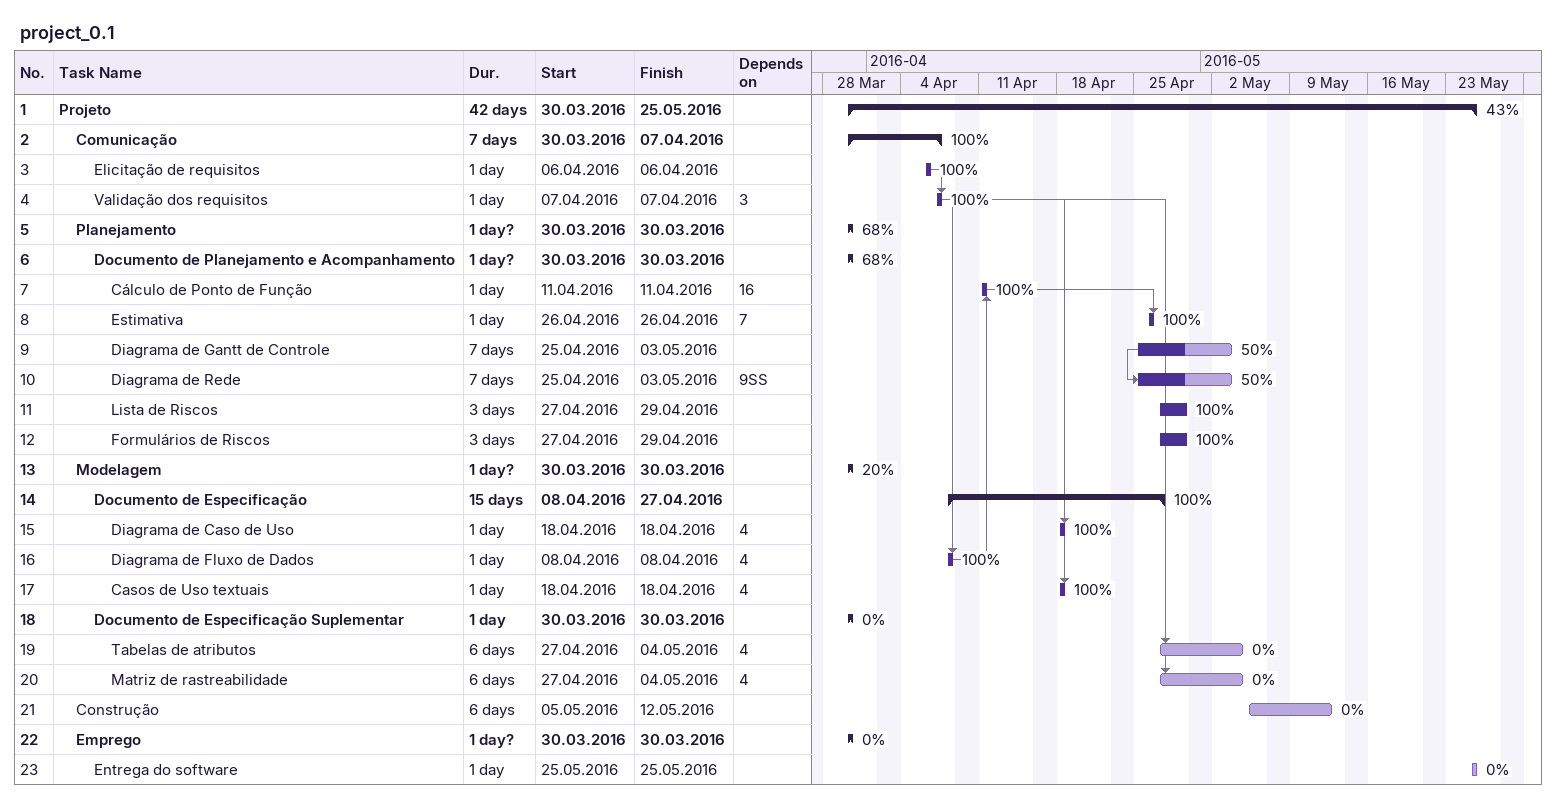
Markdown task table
project_0.1

| ID | Level | Task | Duration | Start | Finish | Predecessors | % complete |
|---|---|---|---|---|---|---|---|
| 1 | 1 | **Projeto** | 42d | 2016-03-30 | 2016-05-25 |  | 43 |
| 2 | 2 | **Comunicação** | 7d | 2016-03-30 | 2016-04-07 |  | 100 |
| 3 | 3 | Elicitação de requisitos | 1d | 2016-04-06 | 2016-04-06 |  | 100 |
| 4 | 3 | Validação dos requisitos | 1d | 2016-04-07 | 2016-04-07 | 3 | 100 |
| 5 | 2 | **Planejamento** | 1d? | 2016-03-30 | 2016-03-30 |  | 68 |
| 6 | 3 | **Documento de Planejamento e Acompanhamento** | 1d? | 2016-03-30 | 2016-03-30 |  | 68 |
| 7 | 4 | Cálculo de Ponto de Função | 1d | 2016-04-11 | 2016-04-11 | 16 | 100 |
| 8 | 4 | Estimativa | 1d | 2016-04-26 | 2016-04-26 | 7 | 100 |
| 9 | 4 | Diagrama de Gantt de Controle | 7d | 2016-04-25 | 2016-05-03 |  | 50 |
| 10 | 4 | Diagrama de Rede | 7d | 2016-04-25 | 2016-05-03 | 9SS | 50 |
| 11 | 4 | Lista de Riscos | 3d | 2016-04-27 | 2016-04-29 |  | 100 |
| 12 | 4 | Formulários de Riscos | 3d | 2016-04-27 | 2016-04-29 |  | 100 |
| 13 | 2 | **Modelagem** | 1d? | 2016-03-30 | 2016-03-30 |  | 20 |
| 14 | 3 | **Documento de Especificação** | 15d | 2016-04-08 | 2016-04-27 |  | 100 |
| 15 | 4 | Diagrama de Caso de Uso | 1d | 2016-04-18 | 2016-04-18 | 4 | 100 |
| 16 | 4 | Diagrama de Fluxo de Dados | 1d | 2016-04-08 | 2016-04-08 | 4 | 100 |
| 17 | 4 | Casos de Uso textuais | 1d | 2016-04-18 | 2016-04-18 | 4 | 100 |
| 18 | 3 | **Documento de Especificação Suplementar** | 1d | 2016-03-30 | 2016-03-30 |  | 0 |
| 19 | 4 | Tabelas de atributos | 6d | 2016-04-27 | 2016-05-04 | 4 | 0 |
| 20 | 4 | Matriz de rastreabilidade | 6d | 2016-04-27 | 2016-05-04 | 4 | 0 |
| 21 | 2 | Construção | 6d | 2016-05-05 | 2016-05-12 |  | 0 |
| 22 | 2 | **Emprego** | 1d? | 2016-03-30 | 2016-03-30 |  | 0 |
| 23 | 3 | Entrega do software | 1d | 2016-05-25 | 2016-05-25 |  | 0 |
